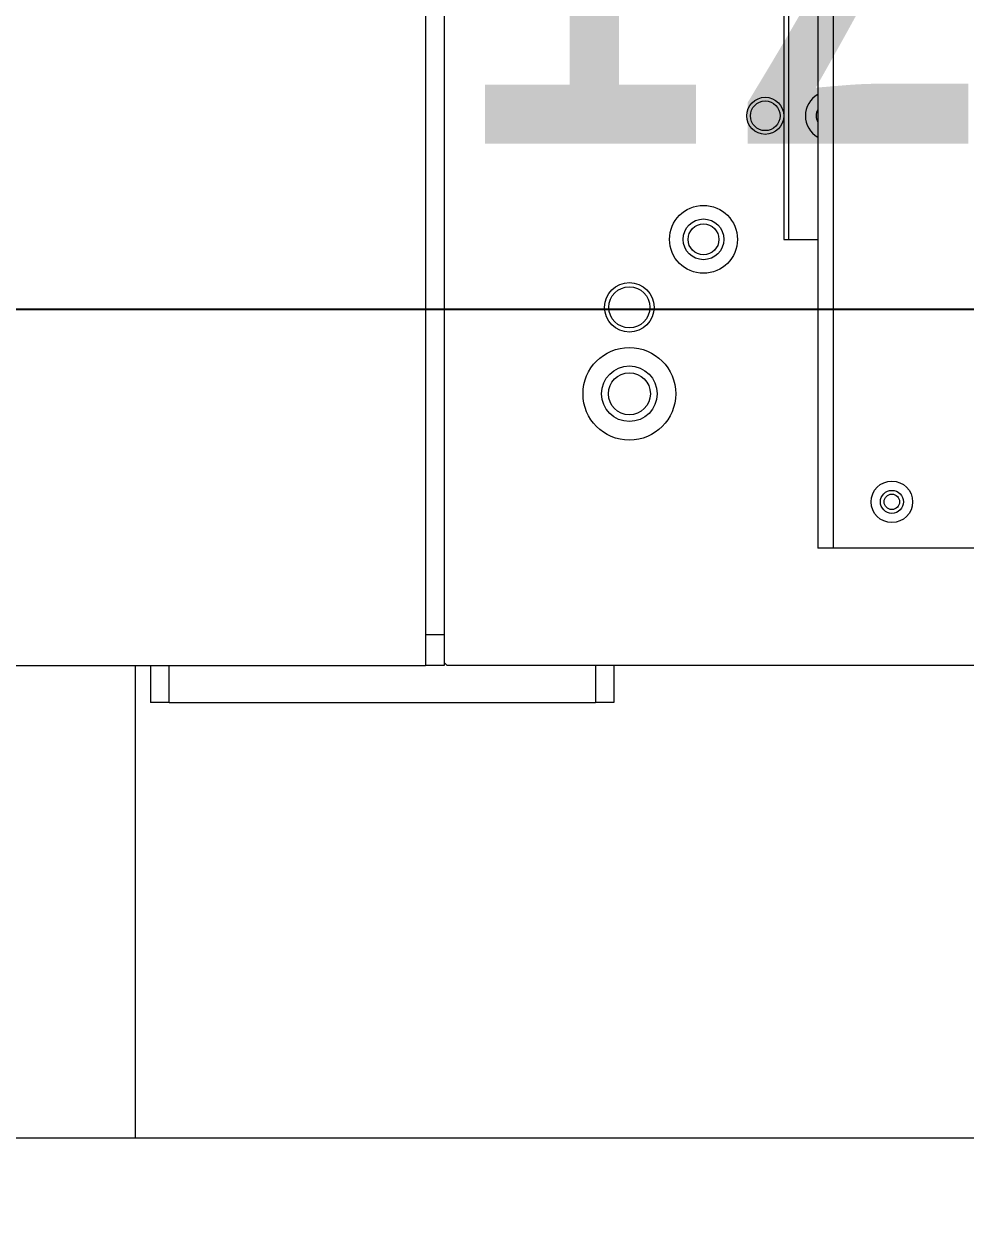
# Model space of a CAD drawing. Header units: millimetres. Extents: x 169 to 14583, y -399 to 10804.
# Drawn here: x 7823.3 to 7975.8, y 5061.1 to 5255.4 of the extents above; entities that cross this region are included whole.
import ezdxf

# ---------------------------------------------------------------- set-up
doc = ezdxf.new("R2010")
doc.units = ezdxf.units.MM
doc.header["$LTSCALE"] = 35
doc.layers.add('1', color=70, linetype='Continuous')
doc.styles.add('SLDTEXTSTYLE2', font='TXT', dxfattribs={"width": 0.7})
doc.dimstyles.new('SLDDIMSTYLE3', dxfattribs={"dimtxt": 105.988363, "dimasz": 26.25, "dimexe": 0, "dimexo": 0.0625, "dimgap": 26.497091, "dimtad": 1, "dimrnd": 1e-09, "dimzin": 12, "dimdsep": 46, "dimtxsty": 'SLDTEXTSTYLE2', "dimsah": 1, "dimcen": 0.09, "dimadec": 0, "dimazin": 3, "dimtfac": 1, "dimtdec": 3, "dimtofl": 0, "dimtmove": 0, "dimatfit": 3, "dimfxl": 0, "dimfrac": 2, "dimtolj": 1, "dimtzin": 12, "dimarcsym": 0})
doc.dimstyles.new('SLDDIMSTYLE5', dxfattribs={"dimtxt": 105.988363, "dimasz": 26.25, "dimexe": 0, "dimexo": 0.0625, "dimgap": 26.497091, "dimtad": 1, "dimdec": 0, "dimrnd": 1e-09, "dimzin": 12, "dimdsep": 46, "dimtxsty": 'SLDTEXTSTYLE2', "dimsah": 1, "dimcen": 0.09, "dimadec": 0, "dimazin": 3, "dimtfac": 1, "dimtdec": 3, "dimtofl": 0, "dimtmove": 0, "dimatfit": 3, "dimfxl": 0, "dimfrac": 2, "dimtolj": 1, "dimtzin": 12, "dimarcsym": 0})

# ---------------------------------------------------------------- blocks, each defined once
blk = doc.blocks.new('_D_38')
at = {"layer": '1'}
for p, q in [((8156.08, 5335.52), (8156.08, 4480.02)), ((6541.28, 5040.02), (6541.28, 4480.02)), ((7207.03, 4709.49), (7490.33, 4709.49)), ((7490.33, 4547.43), (7207.03, 4547.43)), ((6541.28, 4515.02), (8156.08, 4515.02))]:
    blk.add_line(p, q, dxfattribs=at)
for centre, start, end in [((7207.03, 4628.46), 90, 270), ((7490.33, 4628.46), 270, 90)]:
    blk.add_arc(centre, 81.03, start, end, dxfattribs=at)
for points in [[(6541.28, 4515.02), (6567.53, 4509.77), (6567.53, 4520.27)], [(8156.08, 4515.02), (8129.83, 4520.27), (8129.83, 4509.77)]]:
    blk.add_solid(points, dxfattribs=at)
at = {"layer": '1', "insert": (7207.03, 4686.09), "char_height": 92.604, "attachment_point": 1, "style": 'SLDTEXTSTYLE2'}
blk.add_mtext('1615', dxfattribs=at)
blk = doc.blocks.new('_D_42')
at = {"layer": '1'}
for p, q in [((6541.28, 5209.24), (7741.28, 5209.24)), ((7741.28, 5209.24), (8175.5, 5209.24))]:
    blk.add_line(p, q, dxfattribs=at)
for points in [[(6541.28, 5209.24), (6567.53, 5203.99), (6567.53, 5214.49)], [(7741.28, 5209.24), (7715.03, 5214.49), (7715.03, 5203.99)]]:
    blk.add_solid(points, dxfattribs=at)
at = {"layer": '1', "insert": (7892.2, 5328.61), "char_height": 92.604, "attachment_point": 1, "style": 'SLDTEXTSTYLE2'}
blk.add_mtext('1200', dxfattribs=at)

msp = doc.modelspace()

# ---------------------------------------------------------------- linework, layer by layer
at = {"color": 7, "linetype": 'Continuous', "lineweight": 18}
for p, q in [((7946.279, 5599.168), (7946.279, 5220.518)), ((7947.029, 5599.168), (7947.029, 5220.518)), ((7951.779, 5599.168), (7951.779, 5170.518)), ((7954.279, 5599.168), (7954.279, 5170.518)), ((7888.279, 5271.275), (7888.279, 5156.518)), ((7891.279, 5271.275), (7891.279, 5156.518)), ((7946.279, 5220.518), (7947.029, 5220.518)), ((7947.029, 5220.518), (7951.779, 5220.518)), ((7954.279, 5170.518), (7951.779, 5170.518)), ((8073.279, 5170.518), (7954.279, 5170.518)), ((7888.279, 5156.518), (7891.279, 5156.518)), ((7888.279, 5156.518), (7888.279, 5151.518)), ((7891.279, 5156.518), (7891.279, 5151.518)), ((7814.279, 5151.518), (7888.279, 5151.518)), ((7841.279, 5151.518), (7841.279, 5075.018)), ((7843.779, 5151.518), (7843.779, 5145.518)), ((7846.779, 5145.518), (7846.779, 5151.518)), ((7891.279, 5151.518), (7888.279, 5151.518)), ((7891.279, 5152.018), (7891.779, 5151.518)), ((7993.779, 5151.518), (7891.779, 5151.518)), ((7915.779, 5151.518), (7915.779, 5145.518)), ((7918.779, 5151.518), (7918.779, 5145.518)), ((7846.779, 5145.518), (7843.779, 5145.518)), ((7846.779, 5145.518), (7915.779, 5145.518)), ((7918.779, 5145.518), (7915.779, 5145.518)), ((9461.279, 5075.018), (6541.279, 5075.018))]:
    msp.add_line(p, q, dxfattribs=at)
for centre, radius in [((7943.279, 5240.518), 3), ((7943.279, 5240.518), 2.4), ((7933.279, 5220.518), 5.5), ((7933.279, 5220.518), 3.3), ((7933.279, 5220.518), 2.5), ((7921.279, 5209.518), 4), ((7921.279, 5209.518), 3.33), ((7921.279, 5195.518), 7.5), ((7921.279, 5195.518), 4.5), ((7921.279, 5195.518), 3.4), ((7963.779, 5178.018), 3.36), ((7963.779, 5178.018), 1.86), ((7963.779, 5178.018), 1.25)]:
    msp.add_circle(centre, radius, dxfattribs=at)
for radius, start, end in [(4, 120, 240), (2.25, 152.73396, 207.26604)]:
    msp.add_arc((7953.779, 5240.518), radius, start, end, dxfattribs=at)

# ---------------------------------------------------------------- dimensions: what is measured, and where the dimension line sits
at = {"layer": '1'}
dim = msp.add_linear_dim(base=(8156.079, 4515.018), p1=(6541.279, 5075.018), p2=(8156.079, 5370.518), dimstyle='SLDDIMSTYLE5', dxfattribs=at)
dim.commit()
dim.dimension.update_dxf_attribs({"geometry": '_D_38', "text_midpoint": (7348.679, 4515.018), "dimtype": 160})
dim = msp.add_linear_dim(base=(7741.279, 5209.24), p1=(6541.279, 5075.018), p2=(7741.279, 5194.018), angle=0, dimstyle='SLDDIMSTYLE3', dxfattribs=at)
dim.commit()
dim.dimension.update_dxf_attribs({"geometry": '_D_42', "text_midpoint": (8033.851, 5209.24), "dimtype": 160})

doc.saveas('drawing.dxf')
